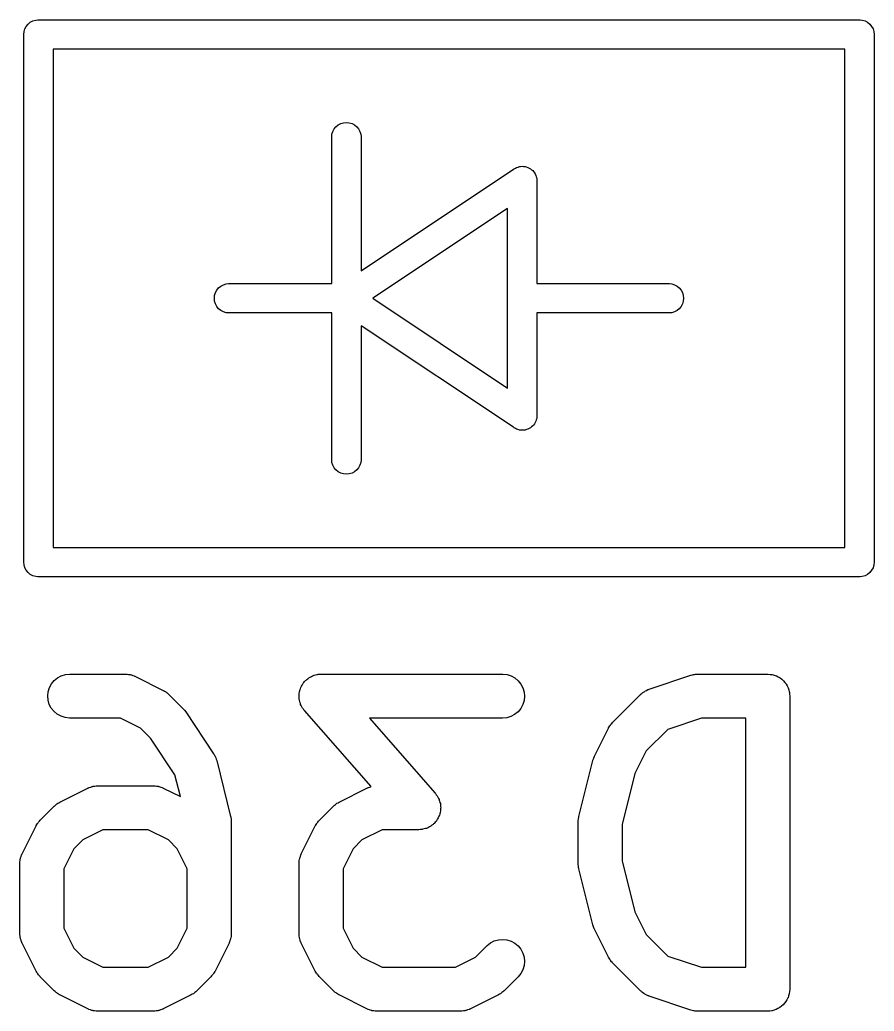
# Model space of a CAD drawing. Extents: x 1.7 to 12.3, y -5.9 to -2.3.
# Drawn here: x 6.9736 to 7.0884, y -2.627 to -2.4938 of the extents above; entities that cross this region are included whole.
import ezdxf

# ---------------------------------------------------------------- set-up
doc = ezdxf.new("R2010")
doc.units = 0
doc.header["$MEASUREMENT"] = 0
doc.layers.add('BLACK', color=7, linetype='CONTINUOUS')

msp = doc.modelspace()

# ---------------------------------------------------------------- linework, layer by layer
at = {"layer": 'BLACK', "linetype": 'CONTINUOUS'}
for p, q in [((6.97473, -2.49442), (6.97503, -2.49417)), ((6.97503, -2.49417), (6.97537, -2.49399)), ((6.97537, -2.49399), (6.97575, -2.49388)), ((6.97575, -2.49388), (6.97604, -2.49385)), ((6.97604, -2.49385), (6.97613, -2.49384)), ((6.97613, -2.49384), (6.97623, -2.49385)), ((6.97623, -2.49385), (7.08627, -2.49385)), ((7.08627, -2.49385), (7.08637, -2.49384)), ((7.08637, -2.49384), (7.08646, -2.49385)), ((7.08646, -2.49385), (7.08675, -2.49388)), ((7.08675, -2.49388), (7.08713, -2.49399)), ((7.08713, -2.49399), (7.08747, -2.49417)), ((7.08747, -2.49417), (7.08777, -2.49442)), ((6.97415, -2.49582), (6.97419, -2.49543)), ((6.97419, -2.49543), (6.9743, -2.49506)), ((6.9743, -2.49506), (6.97449, -2.49472)), ((6.97449, -2.49472), (6.97473, -2.49442)), ((7.08777, -2.49442), (7.08801, -2.49472)), ((7.08801, -2.49472), (7.0882, -2.49506)), ((7.0882, -2.49506), (7.08831, -2.49543)), ((7.08831, -2.49543), (7.08835, -2.49582)), ((6.97416, -2.49591), (6.97415, -2.49582)), ((6.97416, -2.56659), (6.97416, -2.49591)), ((7.08835, -2.49582), (7.08834, -2.49591)), ((7.08834, -2.49591), (7.08834, -2.56659)), ((6.9781, -2.49779), (6.9781, -2.56471)), ((7.0844, -2.49779), (6.9781, -2.49779)), ((7.0844, -2.56471), (7.0844, -2.49779)), ((7.01553, -2.50921), (7.01564, -2.50884)), ((7.01564, -2.50884), (7.01583, -2.5085)), ((7.01583, -2.5085), (7.01607, -2.5082)), ((7.01607, -2.5082), (7.01637, -2.50795)), ((7.01637, -2.50795), (7.01671, -2.50777)), ((7.01671, -2.50777), (7.01708, -2.50766)), ((7.01708, -2.50766), (7.01747, -2.50762)), ((7.01747, -2.50762), (7.01786, -2.50766)), ((7.01786, -2.50766), (7.01823, -2.50777)), ((7.01823, -2.50777), (7.01857, -2.50795)), ((7.01857, -2.50795), (7.01887, -2.5082)), ((7.01887, -2.5082), (7.01912, -2.5085)), ((7.01912, -2.5085), (7.0193, -2.50884)), ((7.0193, -2.50884), (7.01941, -2.50921)), ((7.0155, -2.5095), (7.01553, -2.50921)), ((7.0155, -2.52928), (7.0155, -2.5095)), ((7.01941, -2.50921), (7.01944, -2.5095)), ((7.01944, -2.5095), (7.01944, -2.52757)), ((7.01944, -2.52757), (7.03992, -2.51392)), ((7.03992, -2.51392), (7.03999, -2.51386)), ((7.03999, -2.51386), (7.04008, -2.51381)), ((7.04008, -2.51381), (7.04019, -2.51375)), ((7.04008, -2.51381), (7.04008, -2.51381)), ((7.04019, -2.51375), (7.04034, -2.51367)), ((7.04034, -2.51367), (7.04052, -2.51362)), ((7.04034, -2.51367), (7.04034, -2.51367)), ((7.04034, -2.51367), (7.04034, -2.51367)), ((7.04052, -2.51362), (7.04071, -2.51356)), ((7.04071, -2.51356), (7.04086, -2.51355)), ((7.04071, -2.51356), (7.04071, -2.51356)), ((7.04071, -2.51356), (7.04071, -2.51356)), ((7.04086, -2.51355), (7.04109, -2.51352)), ((7.04109, -2.51352), (7.04109, -2.51352)), ((7.04109, -2.51352), (7.04109, -2.51352)), ((7.04109, -2.51352), (7.04125, -2.51354)), ((7.04125, -2.51354), (7.04148, -2.51356)), ((7.04148, -2.51356), (7.04148, -2.51356)), ((7.04148, -2.51356), (7.04148, -2.51356)), ((7.04148, -2.51356), (7.04163, -2.51361)), ((7.04163, -2.51361), (7.04185, -2.51367)), ((7.04185, -2.51367), (7.04185, -2.51368)), ((7.04185, -2.51368), (7.04185, -2.51368)), ((7.04185, -2.51368), (7.042, -2.51376)), ((7.042, -2.51376), (7.04219, -2.51386)), ((7.04219, -2.51386), (7.04219, -2.51386)), ((7.04219, -2.51386), (7.04219, -2.51386)), ((7.04219, -2.51386), (7.04233, -2.51397)), ((7.04233, -2.51397), (7.04249, -2.5141)), ((7.04249, -2.5141), (7.04249, -2.5141)), ((7.04249, -2.5141), (7.04249, -2.5141)), ((7.04249, -2.5141), (7.04259, -2.51423)), ((7.04259, -2.51423), (7.04274, -2.5144)), ((7.04274, -2.5144), (7.04274, -2.5144)), ((7.04274, -2.5144), (7.04274, -2.5144)), ((7.04274, -2.5144), (7.04281, -2.51455)), ((7.04281, -2.51455), (7.04292, -2.51475)), ((7.04292, -2.51475), (7.04292, -2.51475)), ((7.04292, -2.51475), (7.04292, -2.51475)), ((7.04292, -2.51475), (7.04297, -2.51491)), ((7.04297, -2.51491), (7.04303, -2.51512)), ((7.04303, -2.51512), (7.04303, -2.51512)), ((7.04303, -2.51512), (7.04303, -2.51512)), ((7.04303, -2.51512), (7.04305, -2.51527)), ((7.04305, -2.51527), (7.04306, -2.51541)), ((7.04306, -2.51541), (7.04306, -2.51541)), ((7.04306, -2.51541), (7.04307, -2.5155)), ((7.04307, -2.5155), (7.04306, -2.5156)), ((7.04306, -2.5156), (7.04306, -2.52928)), ((7.03912, -2.51918), (7.02102, -2.53125)), ((7.03912, -2.53115), (7.03912, -2.51918)), ((6.99989, -2.53049), (7.00008, -2.53015)), ((7.00008, -2.53015), (7.00032, -2.52985)), ((7.00032, -2.52985), (7.00062, -2.52961)), ((7.00062, -2.52961), (7.00097, -2.52942)), ((7.00097, -2.52942), (7.00134, -2.52931)), ((7.00134, -2.52931), (7.00163, -2.52928)), ((7.00163, -2.52928), (7.0155, -2.52928)), ((7.04306, -2.52928), (7.06087, -2.52928)), ((7.06087, -2.52928), (7.06116, -2.52931)), ((7.06116, -2.52931), (7.06153, -2.52942)), ((7.06153, -2.52942), (7.06188, -2.52961)), ((7.06188, -2.52961), (7.06218, -2.52985)), ((7.06218, -2.52985), (7.06242, -2.53015)), ((7.06242, -2.53015), (7.0626, -2.53049)), ((6.99974, -2.53125), (6.99978, -2.53086)), ((6.99978, -2.53164), (6.99974, -2.53125)), ((6.99978, -2.53086), (6.99989, -2.53049)), ((7.02102, -2.53125), (7.03912, -2.54332)), ((7.03911, -2.53125), (7.03912, -2.53115)), ((7.03912, -2.53135), (7.03911, -2.53125)), ((7.03912, -2.54332), (7.03912, -2.53135)), ((7.0626, -2.53049), (7.06272, -2.53086)), ((7.06272, -2.53086), (7.06276, -2.53125)), ((7.06276, -2.53125), (7.06272, -2.53164)), ((6.99989, -2.53201), (6.99978, -2.53164)), ((7.00008, -2.53235), (6.99989, -2.53201)), ((7.00032, -2.53265), (7.00008, -2.53235)), ((7.00062, -2.53289), (7.00032, -2.53265)), ((7.00097, -2.53308), (7.00062, -2.53289)), ((7.06188, -2.53289), (7.06153, -2.53308)), ((7.06218, -2.53265), (7.06188, -2.53289)), ((7.06242, -2.53235), (7.06218, -2.53265)), ((7.0626, -2.53201), (7.06242, -2.53235)), ((7.06272, -2.53164), (7.0626, -2.53201)), ((7.00134, -2.53319), (7.00097, -2.53308)), ((7.00163, -2.53322), (7.00134, -2.53319)), ((7.0155, -2.53322), (7.00163, -2.53322)), ((7.0155, -2.553), (7.0155, -2.53322)), ((7.06087, -2.53322), (7.04306, -2.53322)), ((7.04306, -2.53322), (7.04306, -2.5469)), ((7.06116, -2.53319), (7.06087, -2.53322)), ((7.06153, -2.53308), (7.06116, -2.53319)), ((7.03992, -2.54858), (7.01944, -2.53493)), ((7.01944, -2.53493), (7.01944, -2.553)), ((7.04303, -2.54738), (7.04297, -2.54759)), ((7.04305, -2.54723), (7.04303, -2.54738)), ((7.04303, -2.54738), (7.04303, -2.54738)), ((7.04303, -2.54738), (7.04303, -2.54738)), ((7.04306, -2.54709), (7.04305, -2.54723)), ((7.04306, -2.5469), (7.04307, -2.547)), ((7.04307, -2.547), (7.04306, -2.54709)), ((7.04306, -2.54709), (7.04306, -2.54709)), ((7.03999, -2.54864), (7.03992, -2.54858)), ((7.04008, -2.54869), (7.03999, -2.54864)), ((7.04017, -2.54874), (7.04008, -2.54869)), ((7.04008, -2.54869), (7.04008, -2.54869)), ((7.04034, -2.54883), (7.04017, -2.54874)), ((7.04051, -2.54888), (7.04034, -2.54883)), ((7.04034, -2.54883), (7.04034, -2.54883)), ((7.04034, -2.54883), (7.04034, -2.54883)), ((7.04185, -2.54883), (7.04164, -2.54889)), ((7.04202, -2.54873), (7.04185, -2.54882)), ((7.04185, -2.54882), (7.04185, -2.54882)), ((7.04185, -2.54882), (7.04185, -2.54883)), ((7.04219, -2.54864), (7.04202, -2.54873)), ((7.04234, -2.54852), (7.04219, -2.54864)), ((7.04219, -2.54864), (7.04219, -2.54864)), ((7.04219, -2.54864), (7.04219, -2.54864)), ((7.04249, -2.5484), (7.04234, -2.54852)), ((7.04259, -2.54827), (7.04249, -2.5484)), ((7.04249, -2.5484), (7.04249, -2.5484)), ((7.04249, -2.5484), (7.04249, -2.5484)), ((7.04274, -2.5481), (7.04259, -2.54827)), ((7.04281, -2.54795), (7.04274, -2.5481)), ((7.04274, -2.5481), (7.04274, -2.5481)), ((7.04274, -2.5481), (7.04274, -2.5481)), ((7.04292, -2.54775), (7.04281, -2.54795)), ((7.04297, -2.54759), (7.04292, -2.54775)), ((7.04292, -2.54775), (7.04292, -2.54775)), ((7.04292, -2.54775), (7.04292, -2.54775)), ((7.04071, -2.54894), (7.04051, -2.54888)), ((7.04086, -2.54895), (7.04071, -2.54894)), ((7.04071, -2.54894), (7.04071, -2.54894)), ((7.04071, -2.54894), (7.04071, -2.54894)), ((7.04109, -2.54898), (7.04086, -2.54895)), ((7.04125, -2.54896), (7.04109, -2.54898)), ((7.04109, -2.54898), (7.04109, -2.54898)), ((7.04109, -2.54898), (7.04109, -2.54898)), ((7.04148, -2.54894), (7.04125, -2.54896)), ((7.04164, -2.54889), (7.04148, -2.54894)), ((7.04148, -2.54894), (7.04148, -2.54894)), ((7.04148, -2.54894), (7.04148, -2.54894)), ((7.01553, -2.55329), (7.0155, -2.553)), ((7.01564, -2.55366), (7.01553, -2.55329)), ((7.01583, -2.554), (7.01564, -2.55366)), ((7.01607, -2.5543), (7.01583, -2.554)), ((7.01912, -2.554), (7.01887, -2.5543)), ((7.0193, -2.55366), (7.01912, -2.554)), ((7.01941, -2.55329), (7.0193, -2.55366)), ((7.01944, -2.553), (7.01941, -2.55329)), ((7.01637, -2.55455), (7.01607, -2.5543)), ((7.01671, -2.55473), (7.01637, -2.55455)), ((7.01708, -2.55484), (7.01671, -2.55473)), ((7.01747, -2.55488), (7.01708, -2.55484)), ((7.01786, -2.55484), (7.01747, -2.55488)), ((7.01823, -2.55473), (7.01786, -2.55484)), ((7.01857, -2.55455), (7.01823, -2.55473)), ((7.01887, -2.5543), (7.01857, -2.55455)), ((6.9781, -2.56471), (7.0844, -2.56471)), ((6.97415, -2.56668), (6.97416, -2.56659)), ((6.97419, -2.56707), (6.97415, -2.56668)), ((6.9743, -2.56744), (6.97419, -2.56707)), ((6.97449, -2.56778), (6.9743, -2.56744)), ((7.0882, -2.56744), (7.08801, -2.56778)), ((7.08831, -2.56707), (7.0882, -2.56744)), ((7.08835, -2.56668), (7.08831, -2.56707)), ((7.08834, -2.56659), (7.08835, -2.56668)), ((6.97473, -2.56808), (6.97449, -2.56778)), ((6.97503, -2.56833), (6.97473, -2.56808)), ((6.97537, -2.56851), (6.97503, -2.56833)), ((6.97575, -2.56862), (6.97537, -2.56851)), ((6.97604, -2.56865), (6.97575, -2.56862)), ((6.97613, -2.56866), (6.97604, -2.56865)), ((6.97623, -2.56865), (6.97613, -2.56866)), ((7.08627, -2.56865), (6.97623, -2.56865)), ((7.08637, -2.56866), (7.08627, -2.56865)), ((7.08646, -2.56865), (7.08637, -2.56866)), ((7.08675, -2.56862), (7.08646, -2.56865)), ((7.08713, -2.56851), (7.08675, -2.56862)), ((7.08747, -2.56833), (7.08713, -2.56851)), ((7.08777, -2.56808), (7.08747, -2.56833)), ((7.08801, -2.56778), (7.08777, -2.56808)), ((6.97868, -2.58223), (6.97919, -2.58196)), ((6.97919, -2.58196), (6.97974, -2.58179)), ((6.97974, -2.58179), (6.98032, -2.58174)), ((6.98032, -2.58174), (6.98782, -2.58174)), ((6.98782, -2.58174), (6.98786, -2.58174)), ((6.98786, -2.58174), (6.98794, -2.58175)), ((6.98794, -2.58175), (6.98803, -2.58175)), ((6.98803, -2.58175), (6.98823, -2.58178)), ((6.98823, -2.58178), (6.98843, -2.5818)), ((6.98843, -2.5818), (6.98851, -2.58183)), ((6.98851, -2.58183), (6.9886, -2.58184)), ((6.9886, -2.58184), (6.98879, -2.58192)), ((6.98879, -2.58192), (6.98898, -2.58198)), ((6.98898, -2.58198), (6.98906, -2.58202)), ((6.98906, -2.58202), (6.98914, -2.58205)), ((6.98914, -2.58205), (6.99289, -2.58392)), ((7.01252, -2.58218), (7.01261, -2.58212)), ((7.01261, -2.58212), (7.01278, -2.58205)), ((7.01278, -2.58205), (7.01294, -2.58196)), ((7.01294, -2.58196), (7.01304, -2.58193)), ((7.01304, -2.58193), (7.01313, -2.58189)), ((7.01313, -2.58189), (7.01331, -2.58185)), ((7.01331, -2.58185), (7.01349, -2.58179)), ((7.01349, -2.58179), (7.01359, -2.58178)), ((7.01359, -2.58178), (7.01369, -2.58176)), ((7.01369, -2.58176), (7.01388, -2.58176)), ((7.01388, -2.58176), (7.01406, -2.58174)), ((7.01406, -2.58174), (7.03844, -2.58174)), ((7.03844, -2.58174), (7.03848, -2.58174)), ((7.03848, -2.58174), (7.03905, -2.5818)), ((7.03905, -2.5818), (7.0396, -2.58198)), ((7.0396, -2.58198), (7.0401, -2.58225)), ((7.05812, -2.58376), (7.06375, -2.58189)), ((7.06375, -2.58189), (7.06379, -2.58188)), ((7.06379, -2.58188), (7.06395, -2.58184)), ((7.06395, -2.58184), (7.06411, -2.58179)), ((7.06411, -2.58179), (7.06423, -2.58178)), ((7.06423, -2.58178), (7.06435, -2.58176)), ((7.06435, -2.58176), (7.06452, -2.58175)), ((7.06452, -2.58175), (7.06468, -2.58174)), ((7.06468, -2.58174), (7.07406, -2.58174)), ((7.07406, -2.58174), (7.07408, -2.58174)), ((7.07408, -2.58174), (7.07408, -2.58174)), ((7.07408, -2.58174), (7.07408, -2.58174)), ((7.07408, -2.58174), (7.0741, -2.58174)), ((7.0741, -2.58174), (7.07438, -2.58177)), ((7.07438, -2.58177), (7.07465, -2.5818)), ((7.07465, -2.5818), (7.07466, -2.5818)), ((7.07466, -2.5818), (7.07467, -2.5818)), ((7.07467, -2.5818), (7.07493, -2.58189)), ((7.07493, -2.58189), (7.0752, -2.58197)), ((7.0752, -2.58197), (7.07521, -2.58197)), ((7.07521, -2.58197), (7.07522, -2.58198)), ((7.07522, -2.58198), (7.07546, -2.58211)), ((7.07546, -2.58211), (7.07571, -2.58224)), ((6.9776, -2.58355), (6.97787, -2.58304)), ((6.97787, -2.58304), (6.97824, -2.58259)), ((6.97824, -2.58259), (6.97868, -2.58223)), ((7.01134, -2.58355), (7.01139, -2.58345)), ((7.01139, -2.58345), (7.01143, -2.58336)), ((7.01143, -2.58336), (7.01153, -2.5832)), ((7.01153, -2.5832), (7.01162, -2.58304)), ((7.01162, -2.58304), (7.01168, -2.58296)), ((7.01168, -2.58296), (7.01174, -2.58287)), ((7.01174, -2.58287), (7.01187, -2.58274)), ((7.01187, -2.58274), (7.01198, -2.58259)), ((7.01198, -2.58259), (7.01206, -2.58253)), ((7.01206, -2.58253), (7.01214, -2.58245)), ((7.01214, -2.58245), (7.01229, -2.58235)), ((7.01229, -2.58235), (7.01243, -2.58223)), ((7.01243, -2.58223), (7.01252, -2.58218)), ((7.0401, -2.58225), (7.04055, -2.58262)), ((7.04055, -2.58262), (7.04091, -2.58307)), ((7.04091, -2.58307), (7.04117, -2.58358)), ((7.07571, -2.58224), (7.07572, -2.58225)), ((7.07572, -2.58225), (7.07572, -2.58225)), ((7.07572, -2.58225), (7.07594, -2.58243)), ((7.07594, -2.58243), (7.07615, -2.58261)), ((7.07615, -2.58261), (7.07616, -2.58262)), ((7.07616, -2.58262), (7.07617, -2.58262)), ((7.07617, -2.58262), (7.07634, -2.58284)), ((7.07634, -2.58284), (7.07652, -2.58306)), ((7.07652, -2.58306), (7.07652, -2.58307)), ((7.07652, -2.58307), (7.07653, -2.58307)), ((7.07653, -2.58307), (7.07666, -2.58332)), ((7.07666, -2.58332), (7.07679, -2.58356)), ((6.97737, -2.58467), (6.97743, -2.5841)), ((6.97742, -2.58524), (6.97737, -2.58467)), ((6.97743, -2.5841), (6.9776, -2.58355)), ((6.99289, -2.58392), (6.99292, -2.58394)), ((6.99292, -2.58394), (6.99306, -2.58403)), ((6.99306, -2.58403), (6.99321, -2.58411)), ((6.99321, -2.58411), (6.9933, -2.58419)), ((6.9933, -2.58419), (6.99341, -2.58426)), ((6.99341, -2.58426), (6.99353, -2.58437)), ((6.99353, -2.58437), (6.99365, -2.58448)), ((6.99365, -2.58448), (6.99553, -2.58635)), ((7.01111, -2.58467), (7.01112, -2.58457)), ((7.01113, -2.58485), (7.01111, -2.58467)), ((7.01112, -2.58446), (7.01115, -2.58428)), ((7.01112, -2.58457), (7.01112, -2.58446)), ((7.01115, -2.58428), (7.01117, -2.5841)), ((7.01117, -2.5841), (7.0112, -2.584)), ((7.0112, -2.584), (7.01122, -2.5839)), ((7.01122, -2.5839), (7.01129, -2.58372)), ((7.01129, -2.58372), (7.01134, -2.58355)), ((7.04117, -2.58358), (7.04134, -2.58414)), ((7.04139, -2.58471), (7.04133, -2.58528)), ((7.04134, -2.58414), (7.04139, -2.58471)), ((7.05322, -2.58823), (7.05697, -2.58448)), ((7.05697, -2.58448), (7.057, -2.58445)), ((7.057, -2.58445), (7.05707, -2.58439)), ((7.05707, -2.58439), (7.05713, -2.58433)), ((7.05713, -2.58433), (7.05729, -2.58421)), ((7.05729, -2.58421), (7.05745, -2.58409)), ((7.05745, -2.58409), (7.05753, -2.58405)), ((7.05753, -2.58405), (7.0576, -2.584)), ((7.0576, -2.584), (7.05778, -2.58392)), ((7.05778, -2.58392), (7.05796, -2.58382)), ((7.05796, -2.58382), (7.05805, -2.5838)), ((7.05805, -2.5838), (7.05812, -2.58376)), ((7.07679, -2.58356), (7.07679, -2.58357)), ((7.07679, -2.58357), (7.07679, -2.58358)), ((7.07679, -2.58358), (7.07687, -2.58385)), ((7.07687, -2.58385), (7.07695, -2.58412)), ((7.07695, -2.58412), (7.07695, -2.58413)), ((7.07695, -2.58413), (7.07696, -2.58414)), ((7.07696, -2.58414), (7.07698, -2.58441)), ((7.07698, -2.58441), (7.07701, -2.58469)), ((7.07701, -2.58469), (7.07701, -2.62406)), ((6.97758, -2.5858), (6.97742, -2.58524)), ((6.97785, -2.58631), (6.97758, -2.5858)), ((7.01113, -2.58504), (7.01113, -2.58485)), ((7.01115, -2.58514), (7.01113, -2.58504)), ((7.01116, -2.58524), (7.01115, -2.58514)), ((7.01122, -2.58542), (7.01116, -2.58524)), ((7.01126, -2.5856), (7.01122, -2.58542)), ((7.0113, -2.5857), (7.01126, -2.5856)), ((7.01133, -2.5858), (7.0113, -2.5857)), ((7.01141, -2.58596), (7.01133, -2.5858)), ((7.01149, -2.58613), (7.01141, -2.58596)), ((7.01155, -2.58622), (7.01149, -2.58613)), ((7.04116, -2.58583), (7.04088, -2.58634)), ((7.04133, -2.58528), (7.04116, -2.58583)), ((6.97821, -2.58676), (6.97785, -2.58631)), ((6.97865, -2.58713), (6.97821, -2.58676)), ((6.97915, -2.5874), (6.97865, -2.58713)), ((6.9797, -2.58758), (6.97915, -2.5874)), ((6.99553, -2.58635), (6.99553, -2.58636)), ((6.99553, -2.58636), (6.99553, -2.58636)), ((6.99553, -2.58636), (6.99553, -2.58636)), ((6.99553, -2.58636), (6.99556, -2.58638)), ((6.99556, -2.58638), (6.99573, -2.58659)), ((6.99573, -2.58659), (6.9959, -2.5868)), ((6.9959, -2.5868), (6.99965, -2.59243)), ((7.01159, -2.58631), (7.01155, -2.58622)), ((7.01171, -2.58645), (7.01159, -2.58631)), ((7.01181, -2.5866), (7.01171, -2.58645)), ((7.01184, -2.58663), (7.01181, -2.5866)), ((7.02078, -2.59685), (7.01184, -2.58663)), ((7.03956, -2.58742), (7.03901, -2.58759)), ((7.04007, -2.58715), (7.03956, -2.58742)), ((7.04052, -2.58679), (7.04007, -2.58715)), ((7.04088, -2.58634), (7.04052, -2.58679)), ((6.98028, -2.58764), (6.9797, -2.58758)), ((6.98032, -2.58764), (6.98028, -2.58764)), ((6.98712, -2.58764), (6.98032, -2.58764)), ((6.98982, -2.58899), (6.98712, -2.58764)), ((7.03844, -2.58764), (7.02057, -2.58764)), ((7.02057, -2.58764), (7.02941, -2.59774)), ((7.03901, -2.58759), (7.03844, -2.58764)), ((7.05269, -2.58896), (7.05278, -2.58882)), ((7.05278, -2.58882), (7.05286, -2.58867)), ((7.05286, -2.58867), (7.05293, -2.58858)), ((7.05293, -2.58858), (7.053, -2.58847)), ((7.053, -2.58847), (7.05312, -2.58835)), ((7.05312, -2.58835), (7.05322, -2.58823)), ((7.06516, -2.58764), (7.06065, -2.58915)), ((7.0711, -2.58764), (7.06516, -2.58764)), ((7.0711, -2.62111), (7.0711, -2.58764)), ((6.99115, -2.59032), (6.98982, -2.58899)), ((7.05079, -2.59274), (7.05267, -2.58899)), ((7.05267, -2.58899), (7.05269, -2.58896)), ((7.06065, -2.58915), (7.05774, -2.59206)), ((6.99445, -2.59528), (6.99115, -2.59032)), ((6.99965, -2.59243), (6.99967, -2.59246)), ((6.99967, -2.59246), (6.99976, -2.59264)), ((6.99976, -2.59264), (6.99986, -2.59281)), ((6.99986, -2.59281), (6.99989, -2.59289)), ((7.05069, -2.59302), (7.05078, -2.59277)), ((7.05078, -2.59277), (7.05079, -2.59276)), ((7.05079, -2.59276), (7.05079, -2.59274)), ((7.05774, -2.59206), (7.05622, -2.59509)), ((6.99989, -2.59289), (6.99993, -2.59297)), ((6.99993, -2.59297), (6.99999, -2.59316)), ((6.99999, -2.59316), (7.00006, -2.59335)), ((7.00006, -2.59335), (7.00193, -2.60085)), ((7.04869, -2.60085), (7.05057, -2.59335)), ((7.05057, -2.59335), (7.05058, -2.59331)), ((7.05058, -2.5933), (7.05059, -2.59328)), ((7.05058, -2.59331), (7.05058, -2.5933)), ((7.05059, -2.59328), (7.05069, -2.59302)), ((6.99518, -2.59819), (6.99445, -2.59528)), ((7.05622, -2.59509), (7.05451, -2.60193)), ((6.98341, -2.59682), (6.98349, -2.59679)), ((6.98349, -2.59679), (6.9837, -2.59677)), ((6.9837, -2.59677), (6.98389, -2.59674)), ((6.98389, -2.59674), (6.98398, -2.59674)), ((6.98398, -2.59674), (6.98407, -2.59674)), ((6.98407, -2.59674), (6.99157, -2.59674)), ((6.99157, -2.59674), (6.99161, -2.59674)), ((6.99161, -2.59674), (6.99169, -2.59675)), ((6.99169, -2.59675), (6.99178, -2.59674)), ((6.99178, -2.59674), (6.99198, -2.59678)), ((6.99198, -2.59678), (6.99218, -2.5968)), ((6.99218, -2.5968), (6.99226, -2.59683)), ((6.979, -2.59892), (6.98275, -2.59705)), ((6.98275, -2.59705), (6.98278, -2.59703)), ((6.98278, -2.59703), (6.98287, -2.597)), ((6.98287, -2.597), (6.98294, -2.59696)), ((6.98294, -2.59696), (6.98314, -2.5969)), ((6.98314, -2.5969), (6.98333, -2.59683)), ((6.98333, -2.59683), (6.98341, -2.59682)), ((6.99226, -2.59683), (6.99235, -2.59684)), ((6.99235, -2.59684), (6.99254, -2.59691)), ((6.99254, -2.59691), (6.99273, -2.59697)), ((6.99273, -2.59697), (6.99281, -2.59702)), ((6.99281, -2.59702), (6.99289, -2.59705)), ((6.99289, -2.59705), (6.99518, -2.59819)), ((7.01649, -2.59892), (7.02024, -2.59705)), ((7.02024, -2.59705), (7.02028, -2.59703)), ((7.02028, -2.59703), (7.02036, -2.597)), ((7.02036, -2.597), (7.02044, -2.59696)), ((7.02044, -2.59696), (7.02063, -2.5969)), ((7.02063, -2.5969), (7.02078, -2.59685)), ((7.02941, -2.59774), (7.02944, -2.59778)), ((7.02944, -2.59778), (7.02954, -2.59793)), ((7.02954, -2.59793), (7.02966, -2.59807)), ((7.02966, -2.59807), (7.02971, -2.59816)), ((6.97823, -2.59948), (6.97826, -2.59945)), ((6.97826, -2.59945), (6.97839, -2.59934)), ((6.97839, -2.59934), (6.97851, -2.59923)), ((6.97851, -2.59923), (6.97861, -2.59916)), ((6.97861, -2.59916), (6.97871, -2.59909)), ((6.97871, -2.59909), (6.97886, -2.59901)), ((6.97886, -2.59901), (6.979, -2.59892)), ((7.01573, -2.59948), (7.01575, -2.59945)), ((7.01575, -2.59945), (7.01588, -2.59934)), ((7.01588, -2.59934), (7.01601, -2.59923)), ((7.01601, -2.59923), (7.01611, -2.59916)), ((7.01611, -2.59916), (7.01621, -2.59909)), ((7.01621, -2.59909), (7.01635, -2.59901)), ((7.01635, -2.59901), (7.01649, -2.59892)), ((7.02971, -2.59816), (7.02977, -2.59825)), ((7.02977, -2.59825), (7.02984, -2.59842)), ((7.02984, -2.59842), (7.02993, -2.59858)), ((7.02993, -2.59858), (7.02995, -2.59868)), ((7.02995, -2.59868), (7.03, -2.59878)), ((7.03, -2.59878), (7.03004, -2.59896)), ((7.03004, -2.59896), (7.03009, -2.59913)), ((7.03009, -2.59913), (7.0301, -2.59924)), ((7.0301, -2.59924), (7.03012, -2.59934)), ((7.03012, -2.59934), (7.03012, -2.59953)), ((6.97636, -2.60135), (6.97823, -2.59948)), ((7.01385, -2.60135), (7.01573, -2.59948)), ((7.02996, -2.60066), (7.02991, -2.60083)), ((7.03003, -2.60048), (7.02996, -2.60066)), ((7.03005, -2.60038), (7.03003, -2.60048)), ((7.03008, -2.60028), (7.03005, -2.60038)), ((7.0301, -2.6001), (7.03008, -2.60028)), ((7.03013, -2.59992), (7.0301, -2.6001)), ((7.03012, -2.59953), (7.03014, -2.59971)), ((7.03014, -2.59971), (7.03013, -2.59981)), ((7.03013, -2.59981), (7.03013, -2.59992)), ((6.97393, -2.60587), (6.9758, -2.60212)), ((6.9758, -2.60212), (6.97582, -2.60208)), ((6.97582, -2.60208), (6.97591, -2.60194)), ((6.97591, -2.60194), (6.97599, -2.6018)), ((6.97599, -2.6018), (6.97607, -2.6017)), ((6.97607, -2.6017), (6.97613, -2.6016)), ((6.97613, -2.6016), (6.97625, -2.60148)), ((6.97625, -2.60148), (6.97636, -2.60135)), ((7.00193, -2.60085), (7.00194, -2.60089)), ((7.00194, -2.60089), (7.00195, -2.60094)), ((7.00195, -2.60094), (7.00196, -2.60099)), ((7.00196, -2.60099), (7.00199, -2.60122)), ((7.00199, -2.60122), (7.00202, -2.60146)), ((7.00202, -2.60146), (7.00201, -2.60151)), ((7.00201, -2.60151), (7.00202, -2.60156)), ((7.00202, -2.60156), (7.00202, -2.61656)), ((7.01142, -2.60587), (7.0133, -2.60212)), ((7.0133, -2.60212), (7.01332, -2.60208)), ((7.01332, -2.60208), (7.01341, -2.60194)), ((7.01341, -2.60194), (7.01349, -2.6018)), ((7.01349, -2.6018), (7.01356, -2.6017)), ((7.01356, -2.6017), (7.01363, -2.6016)), ((7.01363, -2.6016), (7.01375, -2.60148)), ((7.01375, -2.60148), (7.01385, -2.60135)), ((7.02896, -2.60203), (7.02882, -2.60215)), ((7.02912, -2.60192), (7.02896, -2.60203)), ((7.02919, -2.60185), (7.02912, -2.60192)), ((7.02927, -2.60178), (7.02919, -2.60185)), ((7.02939, -2.60164), (7.02927, -2.60178)), ((7.02951, -2.60151), (7.02939, -2.60164)), ((7.02957, -2.60142), (7.02951, -2.60151)), ((7.02964, -2.60134), (7.02957, -2.60142)), ((7.02972, -2.60118), (7.02964, -2.60134)), ((7.02982, -2.60102), (7.02972, -2.60118)), ((7.02986, -2.60092), (7.02982, -2.60102)), ((7.02991, -2.60083), (7.02986, -2.60092)), ((7.04861, -2.60142), (7.04864, -2.60118)), ((7.04861, -2.60147), (7.04861, -2.60142)), ((7.04861, -2.60152), (7.04861, -2.60147)), ((7.04861, -2.60156), (7.04861, -2.60152)), ((7.04861, -2.60719), (7.04861, -2.60156)), ((7.04864, -2.60118), (7.04867, -2.60095)), ((7.04867, -2.60095), (7.04869, -2.6009)), ((7.04869, -2.6009), (7.04869, -2.60085)), ((7.05451, -2.60193), (7.05451, -2.60682)), ((6.98476, -2.60264), (6.98207, -2.60399)), ((6.99087, -2.60264), (6.98476, -2.60264)), ((6.99357, -2.60399), (6.99087, -2.60264)), ((7.02226, -2.60264), (7.01956, -2.60399)), ((7.02719, -2.60264), (7.02226, -2.60264)), ((7.02737, -2.60262), (7.02719, -2.60264)), ((7.02756, -2.60262), (7.02737, -2.60262)), ((7.02766, -2.60259), (7.02756, -2.60262)), ((7.02776, -2.60258), (7.02766, -2.60259)), ((7.02794, -2.60253), (7.02776, -2.60258)), ((7.02812, -2.60249), (7.02794, -2.60253)), ((7.02821, -2.60245), (7.02812, -2.60249)), ((7.02831, -2.60242), (7.02821, -2.60245)), ((7.02848, -2.60233), (7.02831, -2.60242)), ((7.02865, -2.60226), (7.02848, -2.60233)), ((7.02873, -2.6022), (7.02865, -2.60226)), ((7.02882, -2.60215), (7.02873, -2.6022)), ((6.98207, -2.60399), (6.98087, -2.60519)), ((6.99476, -2.60519), (6.99357, -2.60399)), ((7.01956, -2.60399), (7.01837, -2.60519)), ((6.97379, -2.60622), (6.97385, -2.60602)), ((6.97385, -2.60602), (6.9739, -2.60595)), ((6.9739, -2.60595), (6.97393, -2.60587)), ((6.98087, -2.60519), (6.97952, -2.60788)), ((6.99611, -2.60788), (6.99476, -2.60519)), ((7.01129, -2.60622), (7.01135, -2.60602)), ((7.01135, -2.60602), (7.01139, -2.60595)), ((7.01139, -2.60595), (7.01142, -2.60587)), ((7.01837, -2.60519), (7.01702, -2.60788)), ((6.97362, -2.60697), (6.97366, -2.60677)), ((6.97363, -2.60706), (6.97362, -2.60697)), ((6.97362, -2.60715), (6.97363, -2.60706)), ((6.97362, -2.60719), (6.97362, -2.60715)), ((6.97362, -2.61656), (6.97362, -2.60719)), ((6.97366, -2.60677), (6.97368, -2.60657)), ((6.97368, -2.60657), (6.97371, -2.60649)), ((6.97371, -2.60649), (6.97372, -2.60641)), ((6.97372, -2.60641), (6.97379, -2.60622)), ((7.01111, -2.60715), (7.01112, -2.60706)), ((7.01111, -2.60719), (7.01111, -2.60715)), ((7.01111, -2.61656), (7.01111, -2.60719)), ((7.01112, -2.60697), (7.01115, -2.60677)), ((7.01112, -2.60706), (7.01112, -2.60697)), ((7.01115, -2.60677), (7.01118, -2.60657)), ((7.01118, -2.60657), (7.0112, -2.60649)), ((7.0112, -2.60649), (7.01122, -2.60641)), ((7.01122, -2.60641), (7.01129, -2.60622)), ((7.04861, -2.60724), (7.04861, -2.60719)), ((7.04861, -2.60729), (7.04861, -2.60724)), ((7.04864, -2.60753), (7.04861, -2.60729)), ((7.05451, -2.60682), (7.05622, -2.61366)), ((6.97952, -2.60788), (6.97952, -2.61586)), ((6.99611, -2.61586), (6.99611, -2.60788)), ((7.01702, -2.60788), (7.01702, -2.61586)), ((7.04866, -2.60776), (7.04864, -2.60753)), ((7.04868, -2.60781), (7.04866, -2.60776)), ((7.04868, -2.60786), (7.04868, -2.60781)), ((7.04869, -2.6079), (7.04868, -2.60786)), ((7.05057, -2.6154), (7.04869, -2.6079)), ((7.05622, -2.61366), (7.05774, -2.61669)), ((7.05057, -2.61542), (7.05057, -2.6154)), ((7.05058, -2.61543), (7.05057, -2.61542)), ((7.05067, -2.61568), (7.05058, -2.61543)), ((6.97362, -2.61665), (6.97362, -2.61656)), ((6.97362, -2.61673), (6.97362, -2.61665)), ((6.97365, -2.61693), (6.97362, -2.61673)), ((6.97952, -2.61586), (6.98087, -2.61856)), ((6.99476, -2.61856), (6.99611, -2.61586)), ((7.00201, -2.61678), (7.00198, -2.61697)), ((7.00202, -2.6166), (7.00201, -2.61669)), ((7.00201, -2.61669), (7.00201, -2.61678)), ((7.00202, -2.61656), (7.00202, -2.6166)), ((7.01112, -2.61665), (7.01111, -2.61656)), ((7.01112, -2.61673), (7.01112, -2.61665)), ((7.01115, -2.61693), (7.01112, -2.61673)), ((7.01702, -2.61586), (7.01837, -2.61856)), ((7.05076, -2.61595), (7.05067, -2.61568)), ((7.05077, -2.61596), (7.05076, -2.61595)), ((7.05077, -2.61597), (7.05077, -2.61596)), ((7.05079, -2.61601), (7.05077, -2.61597)), ((7.05267, -2.61976), (7.05079, -2.61601)), ((7.05774, -2.61669), (7.06065, -2.6196)), ((6.97367, -2.61713), (6.97365, -2.61693)), ((6.9737, -2.61722), (6.97367, -2.61713)), ((6.97371, -2.6173), (6.9737, -2.61722)), ((6.97378, -2.61749), (6.97371, -2.6173)), ((6.97384, -2.61769), (6.97378, -2.61749)), ((6.97388, -2.61776), (6.97384, -2.61769)), ((6.97391, -2.61784), (6.97388, -2.61776)), ((6.97393, -2.61788), (6.97391, -2.61784)), ((6.9758, -2.62163), (6.97393, -2.61788)), ((7.00171, -2.61788), (6.99983, -2.62163)), ((7.00174, -2.6178), (7.00171, -2.61788)), ((7.00178, -2.61772), (7.00174, -2.6178)), ((7.00184, -2.61753), (7.00178, -2.61772)), ((7.00191, -2.61734), (7.00184, -2.61753)), ((7.00193, -2.61726), (7.00191, -2.61734)), ((7.00195, -2.61718), (7.00193, -2.61726)), ((7.00198, -2.61697), (7.00195, -2.61718)), ((7.01117, -2.61713), (7.01115, -2.61693)), ((7.01119, -2.61722), (7.01117, -2.61713)), ((7.01121, -2.6173), (7.01119, -2.61722)), ((7.01128, -2.61749), (7.01121, -2.6173)), ((7.01133, -2.61769), (7.01128, -2.61749)), ((7.01137, -2.61776), (7.01133, -2.61769)), ((7.0114, -2.61784), (7.01137, -2.61776)), ((7.01142, -2.61788), (7.0114, -2.61784)), ((7.0133, -2.62163), (7.01142, -2.61788)), ((7.03638, -2.61819), (7.03683, -2.61783)), ((7.03683, -2.61783), (7.03734, -2.61757)), ((7.03734, -2.61757), (7.03789, -2.61741)), ((7.03789, -2.61741), (7.03847, -2.61736)), ((7.03847, -2.61736), (7.03904, -2.61742)), ((7.03904, -2.61742), (7.03959, -2.61759)), ((7.03959, -2.61759), (7.0401, -2.61787)), ((7.0401, -2.61787), (7.04054, -2.61824)), ((6.98087, -2.61856), (6.98207, -2.61976)), ((6.99357, -2.61976), (6.99476, -2.61856)), ((7.01837, -2.61856), (7.01956, -2.61976)), ((7.03481, -2.61976), (7.03635, -2.61822)), ((7.03635, -2.61822), (7.03638, -2.61819)), ((7.04054, -2.61824), (7.0409, -2.61869)), ((7.0409, -2.61869), (7.04117, -2.6192)), ((7.04117, -2.6192), (7.04133, -2.61975)), ((6.98207, -2.61976), (6.98476, -2.62111)), ((6.99087, -2.62111), (6.99357, -2.61976)), ((7.01956, -2.61976), (7.02226, -2.62111)), ((7.03211, -2.62111), (7.03481, -2.61976)), ((7.04133, -2.61975), (7.04139, -2.62032)), ((7.04139, -2.62032), (7.04133, -2.62089)), ((7.05276, -2.6199), (7.05267, -2.61976)), ((7.05283, -2.62004), (7.05276, -2.6199)), ((7.05291, -2.62014), (7.05283, -2.62004)), ((7.05297, -2.62024), (7.05291, -2.62014)), ((7.05309, -2.62036), (7.05297, -2.62024)), ((7.05319, -2.62049), (7.05309, -2.62036)), ((7.05322, -2.62052), (7.05319, -2.62049)), ((7.05697, -2.62427), (7.05322, -2.62052)), ((7.06065, -2.6196), (7.06516, -2.62111)), ((6.97589, -2.62177), (6.9758, -2.62163)), ((6.97597, -2.62192), (6.97589, -2.62177)), ((6.97604, -2.62201), (6.97597, -2.62192)), ((6.97611, -2.62212), (6.97604, -2.62201)), ((6.98476, -2.62111), (6.99087, -2.62111)), ((6.99957, -2.62205), (6.9995, -2.62215)), ((6.99964, -2.62195), (6.99957, -2.62205)), ((6.99972, -2.62181), (6.99964, -2.62195)), ((6.99981, -2.62167), (6.99972, -2.62181)), ((6.99983, -2.62163), (6.99981, -2.62167)), ((7.01339, -2.62177), (7.0133, -2.62163)), ((7.01346, -2.62192), (7.01339, -2.62177)), ((7.01354, -2.62201), (7.01346, -2.62192)), ((7.0136, -2.62212), (7.01354, -2.62201)), ((7.02226, -2.62111), (7.03211, -2.62111)), ((7.04089, -2.62195), (7.04052, -2.6224)), ((7.04116, -2.62145), (7.04089, -2.62195)), ((7.04133, -2.62089), (7.04116, -2.62145)), ((7.06516, -2.62111), (7.0711, -2.62111)), ((6.97622, -2.62224), (6.97611, -2.62212)), ((6.97633, -2.62237), (6.97622, -2.62224)), ((6.97636, -2.6224), (6.97633, -2.62237)), ((6.97823, -2.62427), (6.97636, -2.6224)), ((6.99928, -2.6224), (6.9974, -2.62427)), ((6.99938, -2.62227), (6.99928, -2.6224)), ((6.9995, -2.62215), (6.99938, -2.62227)), ((7.01372, -2.62224), (7.0136, -2.62212)), ((7.01382, -2.62237), (7.01372, -2.62224)), ((7.01385, -2.6224), (7.01382, -2.62237)), ((7.01573, -2.62427), (7.01385, -2.6224)), ((7.04052, -2.6224), (7.03865, -2.62427)), ((6.97836, -2.62438), (6.97823, -2.62427)), ((6.97848, -2.62449), (6.97836, -2.62438)), ((6.97858, -2.62456), (6.97848, -2.62449)), ((6.97868, -2.62464), (6.97858, -2.62456)), ((6.97882, -2.62472), (6.97868, -2.62464)), ((6.97896, -2.62481), (6.97882, -2.62472)), ((6.99678, -2.62474), (6.99664, -2.62483)), ((6.99692, -2.62466), (6.99678, -2.62474)), ((6.99702, -2.62459), (6.99692, -2.62466)), ((6.99712, -2.62452), (6.99702, -2.62459)), ((6.99725, -2.62441), (6.99712, -2.62452)), ((6.99737, -2.6243), (6.99725, -2.62441)), ((6.9974, -2.62427), (6.99737, -2.6243)), ((7.01585, -2.62438), (7.01573, -2.62427)), ((7.01597, -2.62449), (7.01585, -2.62438)), ((7.01608, -2.62456), (7.01597, -2.62449)), ((7.01617, -2.62464), (7.01608, -2.62456)), ((7.01632, -2.62472), (7.01617, -2.62464)), ((7.01646, -2.62481), (7.01632, -2.62472)), ((7.03802, -2.62474), (7.03788, -2.62483)), ((7.03817, -2.62466), (7.03802, -2.62474)), ((7.03827, -2.62459), (7.03817, -2.62466)), ((7.03837, -2.62452), (7.03827, -2.62459)), ((7.03849, -2.62441), (7.03837, -2.62452)), ((7.03862, -2.6243), (7.03849, -2.62441)), ((7.03865, -2.62427), (7.03862, -2.6243)), ((7.05704, -2.62433), (7.05697, -2.62427)), ((7.0571, -2.62439), (7.05704, -2.62433)), ((7.05726, -2.62451), (7.0571, -2.62439)), ((7.05742, -2.62464), (7.05726, -2.62451)), ((7.05749, -2.62468), (7.05742, -2.62464)), ((7.05756, -2.62473), (7.05749, -2.62468)), ((7.05775, -2.62482), (7.05756, -2.62473)), ((7.07694, -2.62467), (7.07686, -2.62494)), ((7.07695, -2.62466), (7.07694, -2.62467)), ((7.07698, -2.62438), (7.07695, -2.62465)), ((7.07695, -2.62465), (7.07695, -2.62466)), ((7.07701, -2.6241), (7.07698, -2.62438)), ((7.07701, -2.62406), (7.07701, -2.62408)), ((7.07701, -2.62408), (7.07701, -2.62408)), ((7.07701, -2.62408), (7.07701, -2.62408)), ((7.07701, -2.62408), (7.07701, -2.6241)), ((6.979, -2.62483), (6.97896, -2.62481)), ((6.98275, -2.6267), (6.979, -2.62483)), ((6.99664, -2.62483), (6.99289, -2.6267)), ((7.01649, -2.62483), (7.01646, -2.62481)), ((7.02024, -2.6267), (7.01649, -2.62483)), ((7.03788, -2.62483), (7.03413, -2.6267)), ((7.05792, -2.62491), (7.05775, -2.62482)), ((7.05801, -2.62494), (7.05792, -2.62491)), ((7.05809, -2.62497), (7.05801, -2.62494)), ((7.05812, -2.62499), (7.05809, -2.62497)), ((7.06375, -2.62686), (7.05812, -2.62499)), ((7.07631, -2.62594), (7.07614, -2.62616)), ((7.07649, -2.62573), (7.07631, -2.62594)), ((7.0765, -2.62572), (7.07649, -2.62573)), ((7.07664, -2.62547), (7.0765, -2.62571)), ((7.0765, -2.62571), (7.0765, -2.62572)), ((7.07677, -2.62522), (7.07664, -2.62547)), ((7.07678, -2.6252), (7.07677, -2.62521)), ((7.07677, -2.62521), (7.07677, -2.62522)), ((7.07686, -2.62494), (7.07678, -2.6252)), ((6.98283, -2.62673), (6.98275, -2.6267)), ((6.9829, -2.62677), (6.98283, -2.62673)), ((6.9831, -2.62684), (6.9829, -2.62677)), ((6.98329, -2.62691), (6.9831, -2.62684)), ((6.98337, -2.62692), (6.98329, -2.62691)), ((6.98345, -2.62695), (6.98337, -2.62692)), ((6.98365, -2.62697), (6.98345, -2.62695)), ((6.98385, -2.62701), (6.98365, -2.62697)), ((6.98394, -2.627), (6.98385, -2.62701)), ((6.98403, -2.62701), (6.98394, -2.627)), ((6.98407, -2.62701), (6.98403, -2.62701)), ((6.99157, -2.62701), (6.98407, -2.62701)), ((6.99165, -2.627), (6.99157, -2.62701)), ((6.99174, -2.62701), (6.99165, -2.627)), ((6.99194, -2.62698), (6.99174, -2.62701)), ((6.99214, -2.62696), (6.99194, -2.62698)), ((6.99222, -2.62693), (6.99214, -2.62696)), ((6.99231, -2.62692), (6.99222, -2.62693)), ((6.9925, -2.62685), (6.99231, -2.62692)), ((6.99269, -2.62679), (6.9925, -2.62685)), ((6.99277, -2.62675), (6.99269, -2.62679)), ((6.99285, -2.62672), (6.99277, -2.62675)), ((6.99289, -2.6267), (6.99285, -2.62672)), ((7.02032, -2.62673), (7.02024, -2.6267)), ((7.0204, -2.62677), (7.02032, -2.62673)), ((7.02059, -2.62684), (7.0204, -2.62677)), ((7.02078, -2.62691), (7.02059, -2.62684)), ((7.02087, -2.62692), (7.02078, -2.62691)), ((7.02095, -2.62695), (7.02087, -2.62692)), ((7.02115, -2.62697), (7.02095, -2.62695)), ((7.02135, -2.62701), (7.02115, -2.62697)), ((7.02144, -2.627), (7.02135, -2.62701)), ((7.02152, -2.62701), (7.02144, -2.627)), ((7.02156, -2.62701), (7.02152, -2.62701)), ((7.03281, -2.62701), (7.02156, -2.62701)), ((7.0329, -2.627), (7.03281, -2.62701)), ((7.03298, -2.62701), (7.0329, -2.627)), ((7.03318, -2.62698), (7.03298, -2.62701)), ((7.03339, -2.62696), (7.03318, -2.62698)), ((7.03347, -2.62693), (7.03339, -2.62696)), ((7.03355, -2.62692), (7.03347, -2.62693)), ((7.03374, -2.62685), (7.03355, -2.62692)), ((7.03394, -2.62679), (7.03374, -2.62685)), ((7.03401, -2.62675), (7.03394, -2.62679)), ((7.0341, -2.62672), (7.03401, -2.62675)), ((7.03413, -2.6267), (7.0341, -2.62672)), ((7.06391, -2.6269), (7.06375, -2.62686)), ((7.06407, -2.62695), (7.06391, -2.6269)), ((7.06419, -2.62696), (7.06407, -2.62695)), ((7.06431, -2.62699), (7.06419, -2.62696)), ((7.06448, -2.62699), (7.06431, -2.62699)), ((7.06464, -2.62701), (7.06448, -2.62699)), ((7.06468, -2.62701), (7.06464, -2.62701)), ((7.07406, -2.62701), (7.06468, -2.62701)), ((7.07433, -2.62699), (7.07406, -2.62701)), ((7.07461, -2.62696), (7.07433, -2.62699)), ((7.07462, -2.62696), (7.07461, -2.62696)), ((7.07463, -2.62696), (7.07462, -2.62696)), ((7.0749, -2.62688), (7.07463, -2.62696)), ((7.07516, -2.6268), (7.0749, -2.62688)), ((7.07517, -2.62679), (7.07516, -2.6268)), ((7.07518, -2.62679), (7.07517, -2.62679)), ((7.07543, -2.62666), (7.07518, -2.62679)), ((7.07567, -2.62653), (7.07543, -2.62666)), ((7.07568, -2.62652), (7.07567, -2.62653)), ((7.07569, -2.62652), (7.07568, -2.62652)), ((7.07591, -2.62634), (7.07569, -2.62652)), ((7.07612, -2.62617), (7.07591, -2.62634)), ((7.07613, -2.62616), (7.07612, -2.62617)), ((7.07614, -2.62616), (7.07613, -2.62616))]:
    msp.add_line(p, q, dxfattribs=at)

doc.saveas('drawing.dxf')
